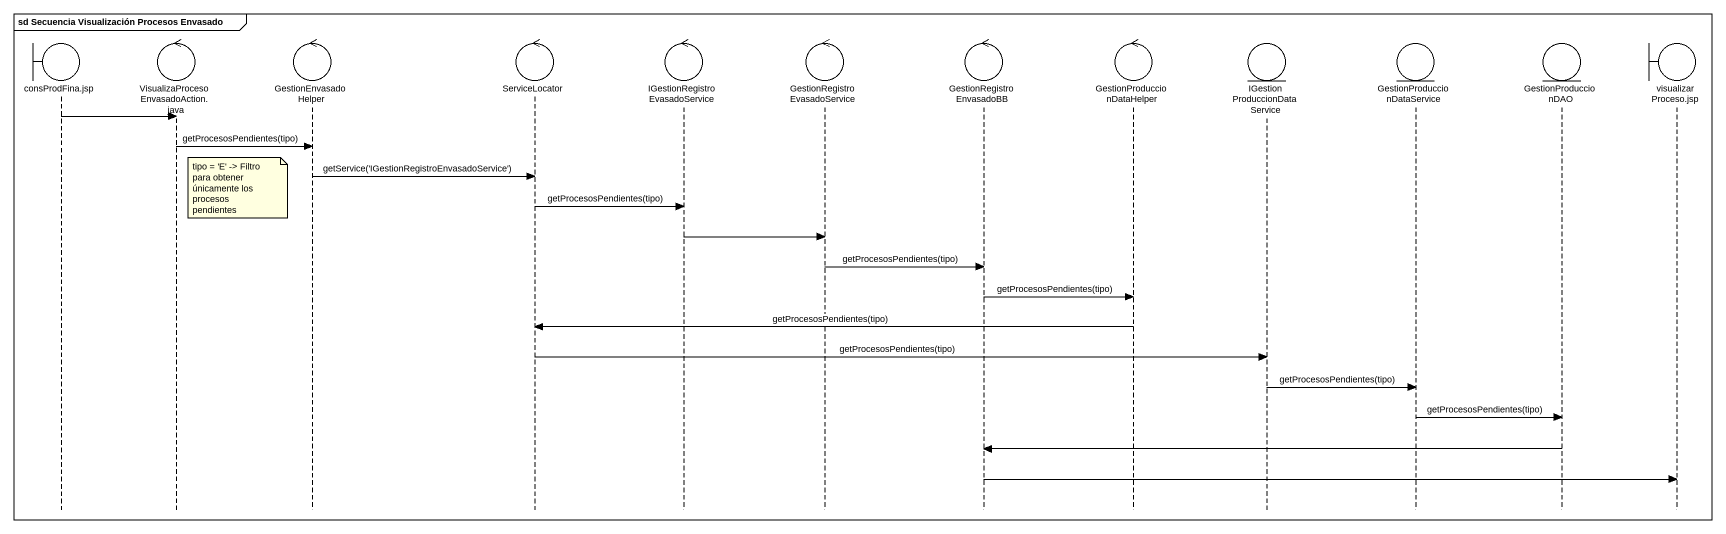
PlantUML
@startuml
mainframe sd Secuencia Visualización Procesos Envasado
hide footbox
boundary "consProdFina.jsp" as consProdFina_jsp
control "VisualizaProcesoEnvasadoAction.java" as VisualizaProcesoEnvasadoActi
control GestionEnvasadoHelper
control ServiceLocator
control "IGestionRegistroEvasadoService" as IGestionRegistroEvasadoServi
control "GestionRegistroEvasadoService" as GestionRegistroEvasadoServic
control GestionRegistroEnvasadoBB
control GestionProduccionDataHelper
entity "IGestionProduccionDataService" as IGestionProduccionDataServic
entity GestionProduccionDataService
entity GestionProduccionDAO
boundary "visualizarProceso.jsp" as visualizarProceso_jsp

consProdFina_jsp -> VisualizaProcesoEnvasadoActi
VisualizaProcesoEnvasadoActi -> GestionEnvasadoHelper : getProcesosPendientes(tipo)
GestionEnvasadoHelper -> ServiceLocator : getService('IGestionRegistroEnvasadoService')
note right of VisualizaProcesoEnvasadoActi : tipo = 'E' -> Filtro para obtener únicamente los procesos pendientes
ServiceLocator -> IGestionRegistroEvasadoServi : getProcesosPendientes(tipo)
IGestionRegistroEvasadoServi -> GestionRegistroEvasadoServic
GestionRegistroEvasadoServic -> GestionRegistroEnvasadoBB : getProcesosPendientes(tipo)
GestionRegistroEnvasadoBB -> GestionProduccionDataHelper : getProcesosPendientes(tipo)
GestionProduccionDataHelper -> ServiceLocator : getProcesosPendientes(tipo)
ServiceLocator -> IGestionProduccionDataServic : getProcesosPendientes(tipo)
IGestionProduccionDataServic -> GestionProduccionDataService : getProcesosPendientes(tipo)
GestionProduccionDataService -> GestionProduccionDAO : getProcesosPendientes(tipo)
GestionProduccionDAO -> GestionRegistroEnvasadoBB
GestionRegistroEnvasadoBB -> visualizarProceso_jsp
@enduml
